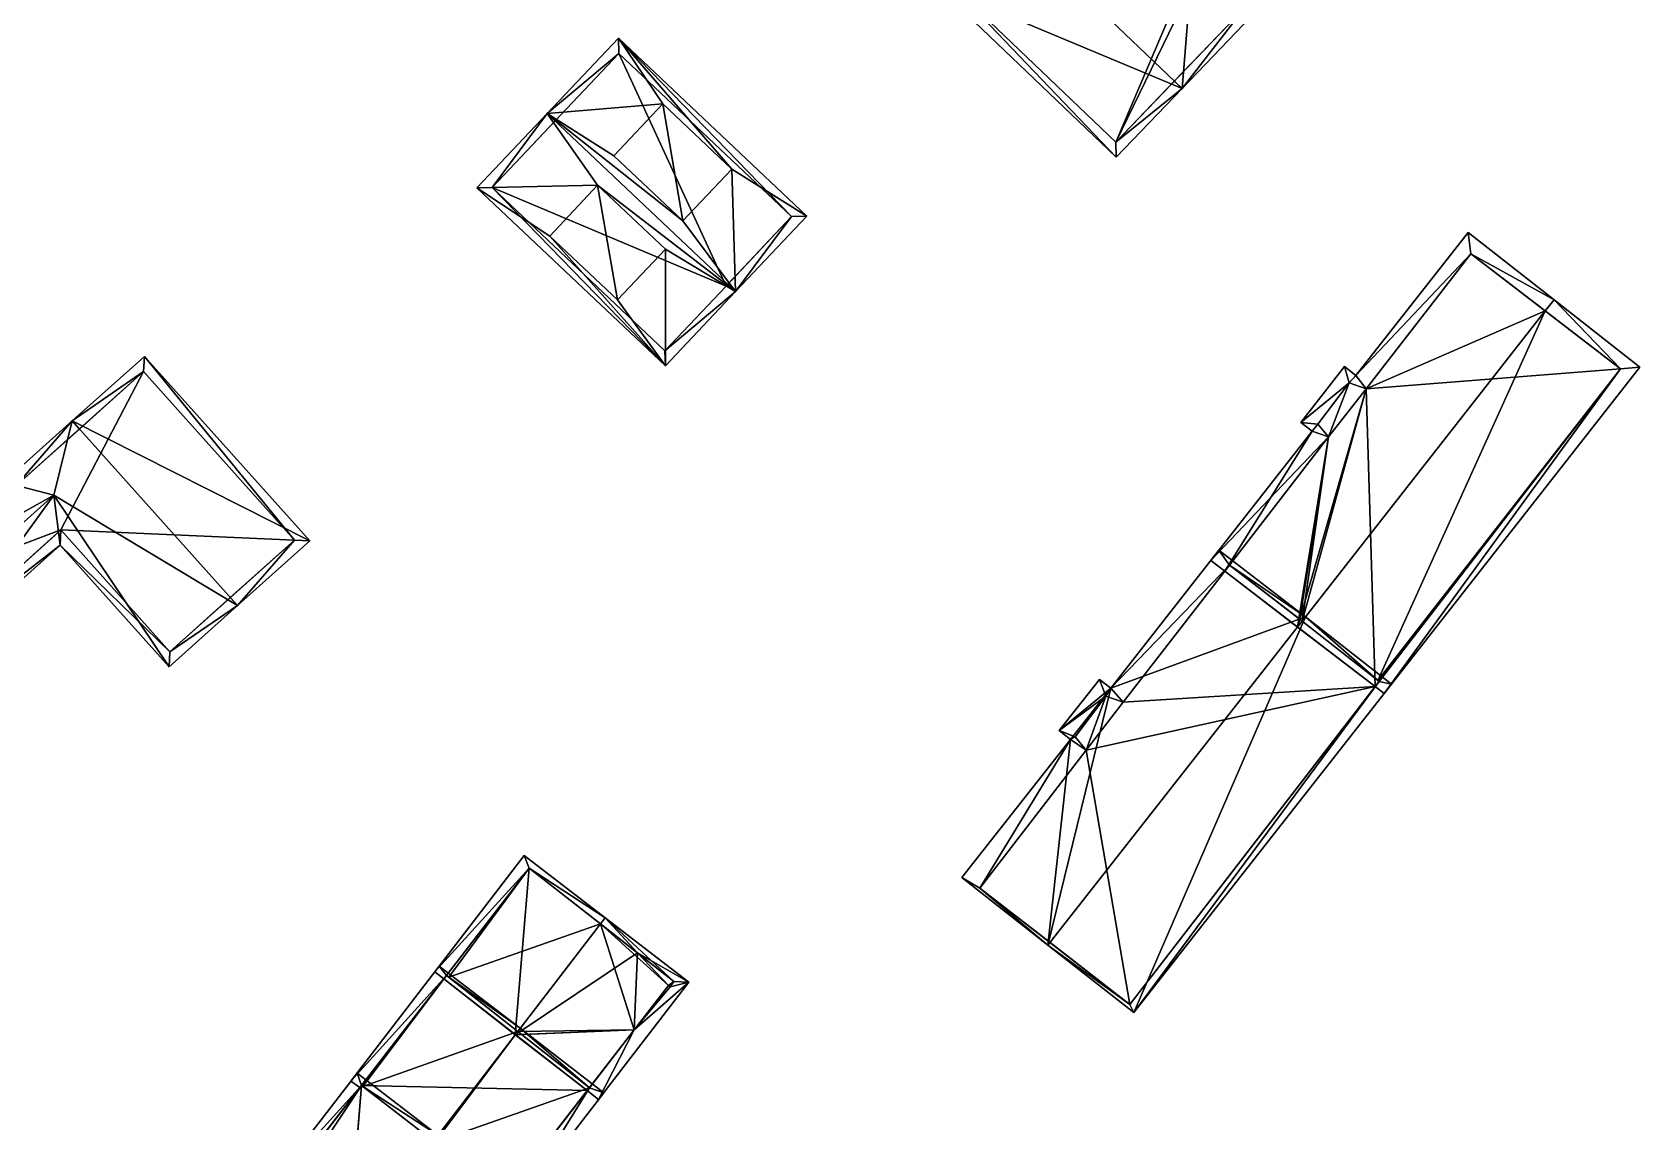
# Model space of a CAD drawing. Extents: x 2679264 to 2679716, y 1246766 to 1247183.
# Drawn here: x 2679341.3 to 2679416.3, y 1246977.7 to 1247028.5 of the extents above; entities that cross this region are included whole.
import ezdxf

# ---------------------------------------------------------------- set-up
doc = ezdxf.new("R2010")
doc.units = 0

msp = doc.modelspace()

# ---------------------------------------------------------------- linework, layer by layer
for points in [[(2679383.52, 1247030.67, 450.621), (2679386.59, 1247033.87, 454.216), (2679394.94, 1247025.88, 454.216)], [(2679386.59, 1247033.87, 454.216), (2679395.4, 1247031.47, 450.621), (2679394.94, 1247025.88, 454.216)], [(2679394.94, 1247025.88, 454.216), (2679395.4, 1247031.47, 450.621), (2679398.53, 1247029.64, 449.927)], [(2679383.52, 1247030.67, 450.621), (2679391.87, 1247022.68, 450.621), (2679384.23, 1247030.68, 451.026)], [(2679391.87, 1247022.68, 450.621), (2679383.52, 1247030.67, 450.621), (2679394.94, 1247025.88, 454.216)], [(2679395.11, 1247031.06, 443.272), (2679384.23, 1247030.68, 443.272), (2679391.85, 1247023.38, 443.272)], [(2679384.23, 1247030.68, 451.026), (2679391.87, 1247022.68, 450.621), (2679391.85, 1247023.38, 451.026)], [(2679384.23, 1247030.68, 451.026), (2679391.85, 1247023.38, 451.026), (2679391.85, 1247023.38, 443.272)], [(2679384.23, 1247030.68, 443.272), (2679384.23, 1247030.68, 451.026), (2679391.85, 1247023.38, 443.272)], [(2679395.11, 1247031.06, 443.272), (2679391.85, 1247023.38, 443.272), (2679395.42, 1247030.76, 443.272)], [(2679391.85, 1247023.38, 443.272), (2679397.83, 1247029.62, 443.272), (2679395.42, 1247030.76, 443.272)], [(2679394.57, 1247026.23, 454.216), (2679397.83, 1247029.62, 450.339), (2679391.85, 1247023.38, 443.272)], [(2679391.85, 1247023.38, 443.272), (2679397.83, 1247029.62, 450.339), (2679397.83, 1247029.62, 443.272)], [(2679394.57, 1247026.23, 454.216), (2679394.94, 1247025.88, 454.216), (2679397.83, 1247029.62, 450.339)], [(2679394.94, 1247025.88, 454.216), (2679398.53, 1247029.64, 449.927), (2679397.83, 1247029.62, 450.339)], [(2679365.32, 1247024.72, 457.166), (2679368.64, 1247028.23, 453.276), (2679370.71, 1247025.17, 453.924)], [(2679368.64, 1247028.23, 453.276), (2679365.32, 1247024.72, 457.166), (2679368.66, 1247027.52, 453.679)], [(2679368.64, 1247028.23, 453.276), (2679377.43, 1247019.93, 453.276), (2679373.93, 1247022.13, 453.924)], [(2679368.64, 1247028.23, 453.276), (2679373.93, 1247022.13, 453.924), (2679370.71, 1247025.17, 453.924)], [(2679377.43, 1247019.93, 453.276), (2679368.64, 1247028.23, 453.276), (2679376.72, 1247019.91, 453.679)], [(2679376.72, 1247019.91, 453.679), (2679368.64, 1247028.23, 453.276), (2679368.66, 1247027.52, 453.679)], [(2679368.66, 1247027.52, 453.679), (2679365.69, 1247024.38, 457.166), (2679362.75, 1247021.27, 446.06)], [(2679368.66, 1247027.52, 446.06), (2679368.66, 1247027.52, 453.679), (2679362.75, 1247021.27, 446.06)], [(2679373.67, 1247016.67, 446.06), (2679368.66, 1247027.52, 446.06), (2679362.75, 1247021.27, 446.06)], [(2679368.66, 1247027.52, 453.679), (2679365.32, 1247024.72, 457.166), (2679365.69, 1247024.38, 457.166)], [(2679376.72, 1247019.91, 453.679), (2679368.66, 1247027.52, 453.679), (2679368.66, 1247027.52, 446.06)], [(2679376.72, 1247019.91, 446.06), (2679376.72, 1247019.91, 453.679), (2679368.66, 1247027.52, 446.06)], [(2679373.67, 1247016.67, 446.06), (2679376.72, 1247019.91, 446.06), (2679368.66, 1247027.52, 446.06)], [(2679391.85, 1247023.38, 451.026), (2679394.94, 1247025.88, 454.216), (2679394.57, 1247026.23, 454.216)], [(2679391.85, 1247023.38, 451.026), (2679394.57, 1247026.23, 454.216), (2679391.85, 1247023.38, 443.272)], [(2679391.87, 1247022.68, 450.621), (2679394.94, 1247025.88, 454.216), (2679391.85, 1247023.38, 451.026)], [(2679362.04, 1247021.25, 453.276), (2679365.32, 1247024.72, 457.166), (2679367.67, 1247021.37, 456.496)], [(2679365.32, 1247024.72, 457.166), (2679362.04, 1247021.25, 453.276), (2679362.75, 1247021.27, 453.683)], [(2679365.69, 1247024.38, 457.166), (2679365.32, 1247024.72, 457.166), (2679362.75, 1247021.27, 453.683)], [(2679368.43, 1247022.75, 456.606), (2679365.32, 1247024.72, 457.166), (2679370.71, 1247025.17, 453.924)], [(2679365.32, 1247024.72, 457.166), (2679374.11, 1247016.42, 457.166), (2679367.67, 1247021.37, 456.496)], [(2679374.11, 1247016.42, 457.166), (2679365.32, 1247024.72, 457.166), (2679371.64, 1247019.71, 456.606)], [(2679371.64, 1247019.71, 456.606), (2679365.32, 1247024.72, 457.166), (2679368.43, 1247022.75, 456.606)], [(2679371.64, 1247019.71, 456.606), (2679368.43, 1247022.75, 456.606), (2679370.71, 1247025.17, 456.606)], [(2679370.71, 1247025.17, 453.924), (2679370.71, 1247025.17, 456.606), (2679368.43, 1247022.75, 456.606)], [(2679373.93, 1247022.13, 456.606), (2679371.64, 1247019.71, 456.606), (2679370.71, 1247025.17, 456.606)], [(2679373.93, 1247022.13, 453.924), (2679373.93, 1247022.13, 456.606), (2679370.71, 1247025.17, 453.924)], [(2679370.71, 1247025.17, 456.606), (2679370.71, 1247025.17, 453.924), (2679373.93, 1247022.13, 456.606)], [(2679365.69, 1247024.38, 457.166), (2679362.75, 1247021.27, 453.683), (2679362.75, 1247021.27, 446.06)], [(2679374.11, 1247016.42, 457.166), (2679371.64, 1247019.71, 456.606), (2679373.93, 1247022.13, 453.924)], [(2679371.64, 1247019.71, 456.606), (2679373.93, 1247022.13, 456.606), (2679373.93, 1247022.13, 453.924)], [(2679377.43, 1247019.93, 453.276), (2679374.11, 1247016.42, 457.166), (2679373.93, 1247022.13, 453.924)], [(2679362.04, 1247021.25, 453.276), (2679367.67, 1247021.37, 456.496), (2679365.44, 1247019, 453.849)], [(2679362.04, 1247021.25, 453.276), (2679370.83, 1247012.94, 453.276), (2679362.75, 1247021.27, 453.683)], [(2679370.83, 1247012.94, 453.276), (2679362.04, 1247021.25, 453.276), (2679365.44, 1247019, 453.849)], [(2679362.75, 1247021.27, 453.683), (2679370.83, 1247012.94, 453.276), (2679370.81, 1247013.65, 453.683)], [(2679362.75, 1247021.27, 453.683), (2679370.81, 1247013.65, 453.683), (2679370.81, 1247013.65, 446.06)], [(2679362.75, 1247021.27, 446.06), (2679362.75, 1247021.27, 453.683), (2679370.81, 1247013.65, 446.06)], [(2679373.67, 1247016.67, 446.06), (2679362.75, 1247021.27, 446.06), (2679370.81, 1247013.65, 446.06)], [(2679365.44, 1247019, 456.496), (2679367.67, 1247021.37, 456.496), (2679368.6, 1247016.02, 456.496)], [(2679367.67, 1247021.37, 456.496), (2679365.44, 1247019, 456.496), (2679365.44, 1247019, 453.849)], [(2679367.67, 1247021.37, 456.496), (2679374.11, 1247016.42, 457.166), (2679370.83, 1247018.39, 456.496)], [(2679367.67, 1247021.37, 456.496), (2679370.83, 1247018.39, 456.496), (2679368.6, 1247016.02, 456.496)], [(2679373.67, 1247016.67, 457.064), (2679373.75, 1247016.76, 457.166), (2679376.72, 1247019.91, 453.679)], [(2679373.67, 1247016.67, 457.064), (2679376.72, 1247019.91, 453.679), (2679373.67, 1247016.67, 446.06)], [(2679373.67, 1247016.67, 446.06), (2679376.72, 1247019.91, 453.679), (2679376.72, 1247019.91, 446.06)], [(2679373.75, 1247016.76, 457.166), (2679374.11, 1247016.42, 457.166), (2679376.72, 1247019.91, 453.679)], [(2679374.11, 1247016.42, 457.166), (2679377.43, 1247019.93, 453.276), (2679376.72, 1247019.91, 453.679)], [(2679370.83, 1247012.94, 453.276), (2679365.44, 1247019, 453.849), (2679368.6, 1247016.02, 453.849)], [(2679365.44, 1247019, 453.849), (2679365.44, 1247019, 456.496), (2679368.6, 1247016.02, 453.849)], [(2679368.6, 1247016.02, 456.496), (2679368.6, 1247016.02, 453.849), (2679365.44, 1247019, 456.496)], [(2679403.05, 1247012.49, 455.749), (2679408.29, 1247019.17, 455.749), (2679408.42, 1247018.18, 456.181)], [(2679408.29, 1247019.17, 455.749), (2679403.05, 1247012.49, 455.749), (2679408.42, 1247018.18, 456.181)], [(2679408.29, 1247019.17, 455.749), (2679412.3, 1247016.03, 458.812), (2679408.42, 1247018.18, 456.181)], [(2679412.3, 1247016.03, 458.812), (2679408.29, 1247019.17, 455.749), (2679408.42, 1247018.18, 456.181)], [(2679370.83, 1247018.39, 456.496), (2679370.83, 1247012.94, 453.276), (2679368.6, 1247016.02, 453.849)], [(2679368.6, 1247016.02, 453.849), (2679368.6, 1247016.02, 456.496), (2679370.83, 1247018.39, 456.496)], [(2679374.11, 1247016.42, 457.166), (2679370.83, 1247012.94, 453.276), (2679370.83, 1247018.39, 456.496)], [(2679403.05, 1247012.49, 455.749), (2679408.42, 1247018.18, 456.181), (2679403.53, 1247011.88, 456.205)], [(2679408.42, 1247018.18, 456.181), (2679403.05, 1247012.49, 455.749), (2679403.53, 1247011.88, 456.205)], [(2679408.42, 1247018.18, 456.181), (2679411.89, 1247015.51, 458.812), (2679403.53, 1247011.88, 456.205)], [(2679408.42, 1247018.18, 456.181), (2679403.53, 1247011.88, 456.205), (2679403.53, 1247011.88, 443.174)], [(2679408.42, 1247018.18, 443.174), (2679408.42, 1247018.18, 456.181), (2679403.53, 1247011.88, 443.174)], [(2679415.4, 1247012.81, 443.174), (2679408.42, 1247018.18, 443.174), (2679403.53, 1247011.88, 443.174)], [(2679412.3, 1247016.03, 458.812), (2679411.89, 1247015.51, 458.812), (2679408.42, 1247018.18, 456.181)], [(2679411.89, 1247015.51, 458.812), (2679412.3, 1247016.03, 458.812), (2679408.42, 1247018.18, 456.181)], [(2679415.4, 1247012.81, 456.15), (2679411.89, 1247015.51, 458.812), (2679408.42, 1247018.18, 443.174)], [(2679415.4, 1247012.81, 443.174), (2679415.4, 1247012.81, 456.15), (2679408.42, 1247018.18, 443.174)], [(2679411.89, 1247015.51, 458.812), (2679408.42, 1247018.18, 456.181), (2679408.42, 1247018.18, 443.174)], [(2679374.11, 1247016.42, 457.166), (2679373.67, 1247016.67, 457.064), (2679370.81, 1247013.65, 453.683)], [(2679370.81, 1247013.65, 453.683), (2679373.67, 1247016.67, 457.064), (2679373.67, 1247016.67, 446.06)], [(2679370.81, 1247013.65, 453.683), (2679373.67, 1247016.67, 446.06), (2679370.81, 1247013.65, 446.06)], [(2679370.83, 1247012.94, 453.276), (2679374.11, 1247016.42, 457.166), (2679370.81, 1247013.65, 453.683)], [(2679373.67, 1247016.67, 457.064), (2679374.11, 1247016.42, 457.166), (2679373.75, 1247016.76, 457.166)], [(2679415.4, 1247012.81, 456.15), (2679411.89, 1247015.51, 458.812), (2679412.3, 1247016.03, 458.812)], [(2679415.4, 1247012.81, 456.15), (2679412.3, 1247016.03, 458.812), (2679411.89, 1247015.51, 458.812)], [(2679415.4, 1247012.81, 456.15), (2679412.3, 1247016.03, 458.812), (2679416.3, 1247012.88, 455.749)], [(2679416.3, 1247012.88, 455.749), (2679412.3, 1247016.03, 458.812), (2679415.4, 1247012.81, 456.15)], [(2679400.55, 1247001.04, 458.812), (2679403.53, 1247011.88, 456.205), (2679411.89, 1247015.51, 458.812)], [(2679400.55, 1247001.04, 458.812), (2679411.89, 1247015.51, 458.812), (2679404.08, 1246998.27, 456.108)], [(2679415.4, 1247012.81, 456.15), (2679404.08, 1246998.27, 456.108), (2679411.89, 1247015.51, 458.812)], [(2679346.52, 1247013.39, 456.694), (2679354.24, 1247004.79, 456.694), (2679343.15, 1247010.38, 460.111)], [(2679346.52, 1247013.39, 456.694), (2679343.15, 1247010.38, 460.111), (2679346.48, 1247012.69, 457.072)], [(2679346.52, 1247013.39, 456.694), (2679346.48, 1247012.69, 457.072), (2679353.53, 1247004.82, 457.072)], [(2679354.24, 1247004.79, 456.694), (2679346.52, 1247013.39, 456.694), (2679353.53, 1247004.82, 457.072)], [(2679346.48, 1247012.69, 449.374), (2679340.54, 1247007.36, 456.958), (2679335.02, 1247002.42, 449.374)], [(2679346.48, 1247012.69, 449.374), (2679335.02, 1247002.42, 449.374), (2679342.63, 1247005.29, 449.374)], [(2679343.49, 1247010, 460.111), (2679340.54, 1247007.36, 456.958), (2679346.48, 1247012.69, 449.374)], [(2679346.48, 1247012.69, 449.374), (2679342.63, 1247005.29, 449.374), (2679353.53, 1247004.82, 449.374)], [(2679346.48, 1247012.69, 457.072), (2679343.15, 1247010.38, 460.111), (2679343.49, 1247010, 460.111)], [(2679346.48, 1247012.69, 457.072), (2679343.49, 1247010, 460.111), (2679346.48, 1247012.69, 449.374)], [(2679353.53, 1247004.82, 457.072), (2679346.48, 1247012.69, 457.072), (2679346.48, 1247012.69, 449.374)], [(2679353.53, 1247004.82, 457.072), (2679346.48, 1247012.69, 449.374), (2679353.53, 1247004.82, 449.374)], [(2679402.73, 1247012.15, 455.726), (2679400.48, 1247010.31, 455.347), (2679402.52, 1247012.91, 455.347)], [(2679402.52, 1247012.91, 455.347), (2679400.48, 1247010.31, 455.347), (2679402.73, 1247012.15, 455.726)], [(2679403.05, 1247012.49, 455.749), (2679402.73, 1247012.15, 455.726), (2679402.52, 1247012.91, 455.347)], [(2679403.05, 1247012.49, 455.749), (2679402.52, 1247012.91, 455.347), (2679402.73, 1247012.15, 455.726)], [(2679403.95, 1246997.98, 443.174), (2679415.4, 1247012.81, 443.174), (2679403.53, 1247011.88, 443.174)], [(2679404.37, 1246997.66, 455.749), (2679403.95, 1246997.98, 456.063), (2679415.4, 1247012.81, 456.15)], [(2679403.95, 1246997.98, 456.063), (2679404.37, 1246997.66, 455.749), (2679415.4, 1247012.81, 456.15)], [(2679404.08, 1246998.27, 456.108), (2679415.4, 1247012.81, 456.15), (2679404.14, 1246998.22, 456.064)], [(2679415.4, 1247012.81, 443.174), (2679404.14, 1246998.22, 456.064), (2679415.4, 1247012.81, 456.15)], [(2679415.4, 1247012.81, 443.174), (2679404.14, 1246998.22, 443.174), (2679404.14, 1246998.22, 456.064)], [(2679404.37, 1246997.66, 455.749), (2679415.4, 1247012.81, 456.15), (2679416.3, 1247012.88, 455.749)], [(2679404.37, 1246997.66, 455.749), (2679416.3, 1247012.88, 455.749), (2679415.4, 1247012.81, 456.15)], [(2679403.95, 1246997.98, 443.174), (2679403.53, 1247011.88, 443.174), (2679400.32, 1247000.76, 443.174)], [(2679403.53, 1247011.88, 443.174), (2679401.78, 1247009.63, 443.174), (2679400.32, 1247000.76, 443.174)], [(2679402.73, 1247012.15, 455.726), (2679401.27, 1247010.23, 455.746), (2679400.48, 1247010.31, 455.347)], [(2679402.73, 1247012.15, 455.726), (2679400.48, 1247010.31, 455.347), (2679401.27, 1247010.23, 455.746)], [(2679401.78, 1247009.63, 456.211), (2679403.53, 1247011.88, 456.205), (2679400.55, 1247001.04, 458.812)], [(2679401.27, 1247010.23, 455.746), (2679402.73, 1247012.15, 455.726), (2679401.78, 1247009.63, 456.211)], [(2679402.73, 1247012.15, 455.726), (2679401.27, 1247010.23, 455.746), (2679401.27, 1247010.23, 443.174)], [(2679402.73, 1247012.15, 443.174), (2679402.73, 1247012.15, 455.726), (2679401.27, 1247010.23, 443.174)], [(2679402.73, 1247012.15, 443.174), (2679401.27, 1247010.23, 443.174), (2679401.78, 1247009.63, 443.174)], [(2679403.53, 1247011.88, 456.205), (2679401.78, 1247009.63, 456.211), (2679402.73, 1247012.15, 455.726)], [(2679403.53, 1247011.88, 443.174), (2679402.73, 1247012.15, 443.174), (2679401.78, 1247009.63, 443.174)], [(2679403.05, 1247012.49, 455.749), (2679403.53, 1247011.88, 456.205), (2679402.73, 1247012.15, 455.726)], [(2679403.53, 1247011.88, 456.205), (2679403.05, 1247012.49, 455.749), (2679402.73, 1247012.15, 455.726)], [(2679403.53, 1247011.88, 456.205), (2679402.73, 1247012.15, 455.726), (2679403.53, 1247011.88, 443.174)], [(2679403.53, 1247011.88, 443.174), (2679402.73, 1247012.15, 455.726), (2679402.73, 1247012.15, 443.174)], [(2679339.96, 1247007.52, 456.694), (2679343.15, 1247010.38, 460.111), (2679342.3, 1247006.91, 457.755)], [(2679343.15, 1247010.38, 460.111), (2679339.96, 1247007.52, 456.694), (2679340.54, 1247007.36, 456.958)], [(2679343.49, 1247010, 460.111), (2679343.15, 1247010.38, 460.111), (2679340.54, 1247007.36, 456.958)], [(2679343.15, 1247010.38, 460.111), (2679350.87, 1247001.77, 460.111), (2679342.3, 1247006.91, 457.755)], [(2679354.24, 1247004.79, 456.694), (2679350.87, 1247001.77, 460.111), (2679343.15, 1247010.38, 460.111)], [(2679396.93, 1247003.37, 456.241), (2679396.28, 1247003.86, 455.749), (2679401.01, 1247009.9, 455.749)], [(2679401.01, 1247009.9, 455.749), (2679396.28, 1247003.86, 455.749), (2679401.78, 1247009.63, 456.211)], [(2679396.28, 1247003.86, 455.749), (2679396.93, 1247003.37, 456.241), (2679401.78, 1247009.63, 456.211)], [(2679401.78, 1247009.63, 456.211), (2679396.93, 1247003.37, 456.241), (2679401.01, 1247009.9, 455.749)], [(2679401.78, 1247009.63, 443.174), (2679396.93, 1247003.37, 443.174), (2679400.32, 1247000.76, 443.174)], [(2679397.15, 1247003.65, 456.24), (2679401.78, 1247009.63, 456.211), (2679400.39, 1247001.16, 458.694)], [(2679397.15, 1247003.65, 443.174), (2679401.78, 1247009.63, 456.211), (2679397.15, 1247003.65, 456.24)], [(2679397.15, 1247003.65, 443.174), (2679401.78, 1247009.63, 443.174), (2679401.78, 1247009.63, 456.211)], [(2679400.43, 1247001.13, 458.725), (2679400.39, 1247001.16, 458.694), (2679401.78, 1247009.63, 456.211)], [(2679401.78, 1247009.63, 456.211), (2679400.55, 1247001.04, 458.812), (2679400.43, 1247001.13, 458.725)], [(2679401.27, 1247010.23, 455.746), (2679401.01, 1247009.9, 455.749), (2679400.48, 1247010.31, 455.347)], [(2679400.48, 1247010.31, 455.347), (2679401.01, 1247009.9, 455.749), (2679401.27, 1247010.23, 455.746)], [(2679401.27, 1247010.23, 455.746), (2679401.78, 1247009.63, 456.211), (2679401.01, 1247009.9, 455.749)], [(2679401.27, 1247010.23, 455.746), (2679401.01, 1247009.9, 455.749), (2679401.78, 1247009.63, 456.211)], [(2679401.27, 1247010.23, 455.746), (2679401.78, 1247009.63, 456.211), (2679401.78, 1247009.63, 443.174)], [(2679401.27, 1247010.23, 443.174), (2679401.27, 1247010.23, 455.746), (2679401.78, 1247009.63, 443.174)], [(2679334.32, 1247002.45, 456.694), (2679339.96, 1247007.52, 456.694), (2679342.3, 1247006.91, 457.755)], [(2679335.66, 1247000.96, 457.755), (2679334.32, 1247002.45, 456.694), (2679342.3, 1247006.91, 457.755)], [(2679336.95, 1246999.52, 456.694), (2679335.66, 1247000.96, 457.755), (2679342.3, 1247006.91, 457.755)], [(2679342.59, 1247004.58, 456.694), (2679336.95, 1246999.52, 456.694), (2679342.3, 1247006.91, 457.755)], [(2679347.68, 1246998.91, 456.694), (2679342.59, 1247004.58, 456.694), (2679342.3, 1247006.91, 457.755)], [(2679350.87, 1247001.77, 460.111), (2679347.68, 1246998.91, 456.694), (2679342.3, 1247006.91, 457.755)], [(2679335.02, 1247002.42, 449.374), (2679336.99, 1247000.23, 449.374), (2679342.63, 1247005.29, 449.374)], [(2679336.99, 1247000.23, 449.374), (2679342.52, 1247005.18, 456.968), (2679342.63, 1247005.29, 449.374)], [(2679336.99, 1247000.23, 456.968), (2679342.59, 1247004.58, 456.694), (2679342.52, 1247005.18, 456.968)], [(2679336.99, 1247000.23, 456.968), (2679342.52, 1247005.18, 456.968), (2679336.99, 1247000.23, 449.374)], [(2679342.52, 1247005.18, 456.968), (2679342.59, 1247004.58, 456.694), (2679342.63, 1247005.29, 457.093)], [(2679342.52, 1247005.18, 456.968), (2679342.63, 1247005.29, 457.093), (2679342.63, 1247005.29, 449.374)], [(2679342.63, 1247005.29, 457.093), (2679342.59, 1247004.58, 456.694), (2679347.71, 1246999.61, 457.093)], [(2679342.63, 1247005.29, 457.093), (2679347.71, 1246999.61, 457.093), (2679342.63, 1247005.29, 449.374)], [(2679342.63, 1247005.29, 449.374), (2679347.71, 1246999.61, 457.093), (2679347.71, 1246999.61, 449.374)], [(2679342.63, 1247005.29, 449.374), (2679347.71, 1246999.61, 449.374), (2679353.53, 1247004.82, 449.374)], [(2679336.95, 1246999.52, 456.694), (2679342.59, 1247004.58, 456.694), (2679336.99, 1247000.23, 456.968)], [(2679342.59, 1247004.58, 456.694), (2679347.68, 1246998.91, 456.694), (2679347.71, 1246999.61, 457.093)], [(2679350.53, 1247002.14, 460.111), (2679353.53, 1247004.82, 457.072), (2679347.71, 1246999.61, 449.374)], [(2679347.71, 1246999.61, 449.374), (2679353.53, 1247004.82, 457.072), (2679353.53, 1247004.82, 449.374)], [(2679350.53, 1247002.14, 460.111), (2679350.87, 1247001.77, 460.111), (2679353.53, 1247004.82, 457.072)], [(2679350.87, 1247001.77, 460.111), (2679354.24, 1247004.79, 456.694), (2679353.53, 1247004.82, 457.072)], [(2679391.61, 1246997.91, 458.519), (2679396.66, 1247004.35, 458.519), (2679400.7, 1247001.24, 461.759)], [(2679396.66, 1247004.35, 458.519), (2679391.61, 1246997.91, 458.519), (2679397.15, 1247003.65, 459.038)], [(2679397.15, 1247003.65, 459.038), (2679391.61, 1246997.91, 458.519), (2679392.19, 1246997.25, 459.07)], [(2679396.93, 1247003.37, 456.241), (2679397.15, 1247003.65, 459.038), (2679392.19, 1246997.25, 459.07)], [(2679400.7, 1247001.24, 461.759), (2679396.66, 1247004.35, 458.519), (2679397.15, 1247003.65, 459.038)], [(2679396.93, 1247003.37, 456.241), (2679397.15, 1247003.65, 456.24), (2679397.15, 1247003.65, 459.038)], [(2679396.93, 1247003.37, 443.174), (2679397.15, 1247003.65, 456.24), (2679396.93, 1247003.37, 456.241)], [(2679396.93, 1247003.37, 443.174), (2679397.15, 1247003.65, 443.174), (2679397.15, 1247003.65, 456.24)], [(2679400.7, 1247001.24, 461.759), (2679397.15, 1247003.65, 459.038), (2679400.55, 1247001.04, 461.758)], [(2679400.55, 1247001.04, 461.758), (2679397.15, 1247003.65, 459.038), (2679400.43, 1247001.13, 458.725)], [(2679397.15, 1247003.65, 459.038), (2679397.15, 1247003.65, 456.24), (2679397.67, 1247003.26, 456.63)], [(2679400.43, 1247001.13, 458.725), (2679397.15, 1247003.65, 459.038), (2679397.67, 1247003.26, 456.63)], [(2679392.19, 1246997.25, 443.174), (2679396.93, 1247003.37, 456.241), (2679392.19, 1246997.25, 459.07)], [(2679392.19, 1246997.25, 443.174), (2679396.93, 1247003.37, 443.174), (2679396.93, 1247003.37, 456.241)], [(2679403.95, 1246997.98, 443.174), (2679396.93, 1247003.37, 443.174), (2679392.19, 1246997.25, 443.174)], [(2679347.71, 1246999.61, 457.093), (2679350.87, 1247001.77, 460.111), (2679350.53, 1247002.14, 460.111)], [(2679347.71, 1246999.61, 457.093), (2679350.53, 1247002.14, 460.111), (2679347.71, 1246999.61, 449.374)], [(2679347.68, 1246998.91, 456.694), (2679350.87, 1247001.77, 460.111), (2679347.71, 1246999.61, 457.093)], [(2679388.68, 1246985.92, 461.759), (2679391.61, 1246997.91, 458.519), (2679400.7, 1247001.24, 461.759)], [(2679392.69, 1246982.77, 458.519), (2679388.68, 1246985.92, 461.759), (2679400.7, 1247001.24, 461.759)], [(2679404.71, 1246998.1, 458.519), (2679392.69, 1246982.77, 458.519), (2679400.7, 1247001.24, 461.759)], [(2679400.55, 1247001.04, 458.812), (2679400.55, 1247001.04, 461.758), (2679400.43, 1247001.13, 458.725)], [(2679404.14, 1246998.22, 458.853), (2679400.7, 1247001.24, 461.759), (2679400.55, 1247001.04, 461.758)], [(2679404.14, 1246998.22, 458.853), (2679400.55, 1247001.04, 458.812), (2679403.6, 1246998.65, 456.48)], [(2679400.55, 1247001.04, 458.812), (2679404.14, 1246998.22, 458.853), (2679400.55, 1247001.04, 461.758)], [(2679404.71, 1246998.1, 458.519), (2679400.7, 1247001.24, 461.759), (2679404.14, 1246998.22, 458.853)], [(2679404.14, 1246998.22, 456.064), (2679404.14, 1246998.22, 458.853), (2679403.6, 1246998.65, 456.48)], [(2679389.74, 1246995.52, 458.519), (2679391.61, 1246997.91, 458.519), (2679388.68, 1246985.92, 461.759)], [(2679391.08, 1246998.32, 458.094), (2679391.61, 1246997.91, 458.519), (2679389.21, 1246995.93, 458.094)], [(2679391.08, 1246998.32, 458.094), (2679389.21, 1246995.93, 458.094), (2679391.39, 1246997.53, 458.56)], [(2679389.21, 1246995.93, 458.094), (2679391.61, 1246997.91, 458.519), (2679389.74, 1246995.52, 458.519)], [(2679403.95, 1246997.98, 443.174), (2679392.19, 1246997.25, 443.174), (2679390.47, 1246995.02, 443.174)], [(2679392.51, 1246983.15, 443.174), (2679403.95, 1246997.98, 443.174), (2679390.47, 1246995.02, 443.174)], [(2679391.61, 1246997.91, 458.519), (2679391.08, 1246998.32, 458.094), (2679391.39, 1246997.53, 458.56)], [(2679392.19, 1246997.25, 459.07), (2679391.61, 1246997.91, 458.519), (2679391.39, 1246997.53, 458.56)], [(2679392.51, 1246983.15, 458.759), (2679392.69, 1246982.77, 458.519), (2679404.14, 1246998.22, 458.853)], [(2679403.95, 1246997.98, 456.063), (2679392.51, 1246983.15, 458.759), (2679404.14, 1246998.22, 458.853)], [(2679403.95, 1246997.98, 456.063), (2679392.51, 1246983.15, 443.174), (2679392.51, 1246983.15, 458.759)], [(2679403.95, 1246997.98, 456.063), (2679403.95, 1246997.98, 443.174), (2679392.51, 1246983.15, 443.174)], [(2679392.69, 1246982.77, 458.519), (2679404.71, 1246998.1, 458.519), (2679404.14, 1246998.22, 458.853)], [(2679404.14, 1246998.22, 456.064), (2679403.95, 1246997.98, 456.063), (2679404.14, 1246998.22, 458.853)], [(2679404.14, 1246998.22, 443.174), (2679403.95, 1246997.98, 456.063), (2679404.14, 1246998.22, 456.064)], [(2679404.14, 1246998.22, 443.174), (2679403.95, 1246997.98, 443.174), (2679403.95, 1246997.98, 456.063)], [(2679391.39, 1246997.53, 458.56), (2679389.21, 1246995.93, 458.094), (2679389.95, 1246995.64, 458.579)], [(2679391.39, 1246997.53, 458.56), (2679389.95, 1246995.64, 458.579), (2679389.95, 1246995.64, 443.174)], [(2679391.39, 1246997.53, 443.174), (2679391.39, 1246997.53, 458.56), (2679389.95, 1246995.64, 443.174)], [(2679391.39, 1246997.53, 443.174), (2679389.95, 1246995.64, 443.174), (2679390.47, 1246995.02, 443.174)], [(2679392.19, 1246997.25, 443.174), (2679391.39, 1246997.53, 443.174), (2679390.47, 1246995.02, 443.174)], [(2679392.19, 1246997.25, 459.07), (2679391.39, 1246997.53, 458.56), (2679392.19, 1246997.25, 443.174)], [(2679392.19, 1246997.25, 443.174), (2679391.39, 1246997.53, 458.56), (2679391.39, 1246997.53, 443.174)], [(2679384.67, 1246989.07, 458.519), (2679389.74, 1246995.52, 458.519), (2679388.68, 1246985.92, 461.759)], [(2679389.74, 1246995.52, 458.519), (2679384.67, 1246989.07, 458.519), (2679385.51, 1246988.58, 459.128)], [(2679390.47, 1246995.02, 459.081), (2679389.74, 1246995.52, 458.519), (2679385.51, 1246988.58, 459.128)], [(2679389.21, 1246995.93, 458.094), (2679389.74, 1246995.52, 458.519), (2679389.95, 1246995.64, 458.579)], [(2679389.95, 1246995.64, 458.579), (2679389.74, 1246995.52, 458.519), (2679390.47, 1246995.02, 459.081)], [(2679389.95, 1246995.64, 458.579), (2679390.47, 1246995.02, 459.081), (2679390.47, 1246995.02, 443.174)], [(2679389.95, 1246995.64, 443.174), (2679389.95, 1246995.64, 458.579), (2679390.47, 1246995.02, 443.174)], [(2679390.47, 1246995.02, 459.081), (2679385.51, 1246988.58, 459.128), (2679385.51, 1246988.58, 443.174)], [(2679390.47, 1246995.02, 443.174), (2679390.47, 1246995.02, 459.081), (2679385.51, 1246988.58, 443.174)], [(2679392.51, 1246983.15, 443.174), (2679390.47, 1246995.02, 443.174), (2679385.51, 1246988.58, 443.174)], [(2679360.07, 1246984.67, 458.915), (2679364.25, 1246990.1, 458.915), (2679364.48, 1246989.51, 459.194)], [(2679364.25, 1246990.1, 458.915), (2679360.07, 1246984.67, 458.915), (2679364.48, 1246989.51, 459.194)], [(2679364.25, 1246990.1, 458.915), (2679368.02, 1246987.2, 461.363), (2679364.48, 1246989.51, 459.194)], [(2679368.02, 1246987.2, 461.363), (2679364.25, 1246990.1, 458.915), (2679364.48, 1246989.51, 459.194)], [(2679360.07, 1246984.67, 458.915), (2679364.48, 1246989.51, 459.194), (2679360.49, 1246984.34, 459.187)], [(2679360.07, 1246984.67, 458.915), (2679360.49, 1246984.34, 459.187), (2679364.48, 1246989.51, 459.194)], [(2679364.48, 1246989.51, 448.602), (2679360.49, 1246984.34, 448.602), (2679363.83, 1246981.74, 448.602)], [(2679360.62, 1246984.51, 459.187), (2679364.48, 1246989.51, 459.194), (2679360.73, 1246984.43, 459.257)], [(2679364.48, 1246989.51, 448.602), (2679364.48, 1246989.51, 459.194), (2679360.62, 1246984.51, 459.187)], [(2679360.62, 1246984.51, 448.602), (2679364.48, 1246989.51, 448.602), (2679360.62, 1246984.51, 459.187)], [(2679367.8, 1246986.91, 461.363), (2679360.73, 1246984.43, 459.257), (2679364.48, 1246989.51, 459.194)], [(2679369.53, 1246985.56, 448.602), (2679364.48, 1246989.51, 448.602), (2679363.83, 1246981.74, 448.602)], [(2679368.02, 1246987.2, 461.363), (2679367.8, 1246986.91, 461.363), (2679364.48, 1246989.51, 459.194)], [(2679367.8, 1246986.91, 461.363), (2679368.02, 1246987.2, 461.363), (2679364.48, 1246989.51, 459.194)], [(2679367.8, 1246986.91, 461.363), (2679364.48, 1246989.51, 459.194), (2679369.53, 1246985.56, 448.602)], [(2679369.53, 1246985.56, 448.602), (2679364.48, 1246989.51, 459.194), (2679364.48, 1246989.51, 448.602)], [(2679384.67, 1246989.07, 458.519), (2679388.68, 1246985.92, 461.759), (2679385.51, 1246988.58, 459.128)], [(2679385.51, 1246988.58, 459.128), (2679388.68, 1246985.92, 461.759), (2679388.78, 1246986.04, 461.759)], [(2679385.51, 1246988.58, 459.128), (2679388.78, 1246986.04, 461.759), (2679385.51, 1246988.58, 443.174)], [(2679388.78, 1246986.04, 461.759), (2679392.51, 1246983.15, 458.759), (2679385.51, 1246988.58, 443.174)], [(2679385.51, 1246988.58, 443.174), (2679392.51, 1246983.15, 458.759), (2679392.51, 1246983.15, 443.174)], [(2679371.23, 1246984.23, 459.202), (2679367.8, 1246986.91, 461.363), (2679368.02, 1246987.2, 461.363)], [(2679369.53, 1246985.56, 460.274), (2679368.02, 1246987.2, 461.363), (2679367.8, 1246986.91, 461.363)], [(2679371.23, 1246984.23, 459.202), (2679368.02, 1246987.2, 461.363), (2679371.93, 1246984.19, 458.915)], [(2679371.93, 1246984.19, 458.915), (2679368.02, 1246987.2, 461.363), (2679369.53, 1246985.56, 460.274)], [(2679367.8, 1246986.91, 461.363), (2679363.95, 1246981.89, 461.363), (2679360.73, 1246984.43, 459.257)], [(2679369.37, 1246981.96, 459.246), (2679363.95, 1246981.89, 461.363), (2679367.8, 1246986.91, 461.363)], [(2679369.37, 1246981.96, 459.246), (2679367.8, 1246986.91, 461.363), (2679370.97, 1246984.03, 459.244)], [(2679371.23, 1246984.23, 459.202), (2679370.97, 1246984.03, 459.244), (2679367.8, 1246986.91, 461.363)], [(2679369.53, 1246985.56, 460.274), (2679367.8, 1246986.91, 461.363), (2679369.53, 1246985.56, 448.602)], [(2679388.78, 1246986.04, 461.759), (2679388.68, 1246985.92, 461.759), (2679392.51, 1246983.15, 458.759)], [(2679388.68, 1246985.92, 461.759), (2679392.69, 1246982.77, 458.519), (2679392.51, 1246983.15, 458.759)], [(2679360.28, 1246984.94, 459.649), (2679360.62, 1246984.51, 459.931), (2679356.16, 1246979.58, 459.649)], [(2679360.28, 1246984.94, 459.649), (2679356.16, 1246979.58, 459.649), (2679360.62, 1246984.51, 459.931)], [(2679360.28, 1246984.94, 459.649), (2679364.05, 1246982.04, 462.179), (2679360.62, 1246984.51, 459.931)], [(2679364.05, 1246982.04, 462.179), (2679360.28, 1246984.94, 459.649), (2679360.62, 1246984.51, 459.931)], [(2679369.37, 1246981.96, 448.602), (2679369.53, 1246985.56, 448.602), (2679363.83, 1246981.74, 448.602)], [(2679369.37, 1246981.96, 448.602), (2679370.97, 1246984.03, 448.602), (2679369.53, 1246985.56, 448.602)], [(2679371.23, 1246984.23, 459.202), (2679371.93, 1246984.19, 458.915), (2679369.53, 1246985.56, 460.274)], [(2679371.23, 1246984.23, 459.202), (2679369.53, 1246985.56, 460.274), (2679369.53, 1246985.56, 448.602)], [(2679371.23, 1246984.23, 448.602), (2679371.23, 1246984.23, 459.202), (2679369.53, 1246985.56, 448.602)], [(2679370.97, 1246984.03, 448.602), (2679371.23, 1246984.23, 448.602), (2679369.53, 1246985.56, 448.602)], [(2679360.62, 1246984.51, 459.931), (2679356.57, 1246979.27, 459.924), (2679356.16, 1246979.58, 459.649)], [(2679356.16, 1246979.58, 459.649), (2679356.57, 1246979.27, 459.924), (2679360.62, 1246984.51, 459.931)], [(2679356.65, 1246979.37, 459.924), (2679360.62, 1246984.51, 459.931), (2679356.72, 1246979.32, 459.968)], [(2679360.49, 1246984.34, 459.187), (2679360.62, 1246984.51, 459.931), (2679356.65, 1246979.37, 459.924)], [(2679360.49, 1246984.34, 459.187), (2679356.65, 1246979.37, 448.602), (2679360.49, 1246984.34, 448.602)], [(2679360.49, 1246984.34, 459.187), (2679356.65, 1246979.37, 459.924), (2679356.65, 1246979.37, 448.602)], [(2679360.49, 1246984.34, 448.602), (2679356.65, 1246979.37, 448.602), (2679367.18, 1246979.13, 448.602)], [(2679363.94, 1246981.89, 462.179), (2679356.72, 1246979.32, 459.968), (2679360.62, 1246984.51, 459.931)], [(2679360.62, 1246984.51, 448.602), (2679360.62, 1246984.51, 459.187), (2679360.49, 1246984.34, 459.187)], [(2679360.49, 1246984.34, 448.602), (2679360.62, 1246984.51, 448.602), (2679360.49, 1246984.34, 459.187)], [(2679360.49, 1246984.34, 459.187), (2679360.62, 1246984.51, 459.188), (2679360.62, 1246984.51, 459.931)], [(2679364.05, 1246982.04, 462.179), (2679363.94, 1246981.89, 462.179), (2679360.62, 1246984.51, 459.931)], [(2679363.94, 1246981.89, 462.179), (2679364.05, 1246982.04, 462.179), (2679360.62, 1246984.51, 459.931)], [(2679360.62, 1246984.51, 459.931), (2679363.95, 1246981.89, 461.363), (2679363.94, 1246981.89, 462.179)], [(2679363.95, 1246981.89, 461.363), (2679360.62, 1246984.51, 459.931), (2679360.94, 1246984.26, 459.395)], [(2679360.62, 1246984.51, 459.188), (2679360.94, 1246984.26, 459.395), (2679360.62, 1246984.51, 459.931)], [(2679367.71, 1246978.71, 458.915), (2679369.37, 1246981.96, 459.246), (2679371.93, 1246984.19, 458.915)], [(2679367.71, 1246978.71, 458.915), (2679371.93, 1246984.19, 458.915), (2679369.37, 1246981.96, 459.246)], [(2679369.37, 1246981.96, 459.246), (2679371.06, 1246983.98, 459.194), (2679371.93, 1246984.19, 458.915)], [(2679369.37, 1246981.96, 459.246), (2679371.93, 1246984.19, 458.915), (2679371.06, 1246983.98, 459.194)], [(2679370.97, 1246984.03, 459.244), (2679371.23, 1246984.23, 459.202), (2679371.06, 1246983.98, 459.194)], [(2679370.97, 1246984.03, 448.602), (2679371.06, 1246983.98, 448.602), (2679371.23, 1246984.23, 448.602)], [(2679371.06, 1246983.98, 459.194), (2679371.23, 1246984.23, 459.202), (2679371.93, 1246984.19, 458.915)], [(2679371.06, 1246983.98, 459.194), (2679371.93, 1246984.19, 458.915), (2679371.23, 1246984.23, 459.202)], [(2679371.06, 1246983.98, 459.194), (2679371.23, 1246984.23, 459.202), (2679371.23, 1246984.23, 448.602)], [(2679371.06, 1246983.98, 448.602), (2679371.06, 1246983.98, 459.194), (2679371.23, 1246984.23, 448.602)], [(2679369.37, 1246981.96, 459.246), (2679370.97, 1246984.03, 459.244), (2679371.06, 1246983.98, 459.194)], [(2679370.97, 1246984.03, 459.244), (2679369.37, 1246981.96, 459.246), (2679371.06, 1246983.98, 459.194)], [(2679369.37, 1246981.96, 448.602), (2679369.37, 1246981.96, 459.246), (2679370.97, 1246984.03, 459.244)], [(2679370.97, 1246984.03, 448.602), (2679369.37, 1246981.96, 448.602), (2679370.97, 1246984.03, 459.244)], [(2679370.97, 1246984.03, 459.244), (2679371.06, 1246983.98, 459.194), (2679370.97, 1246984.03, 448.602)], [(2679370.97, 1246984.03, 448.602), (2679371.06, 1246983.98, 459.194), (2679371.06, 1246983.98, 448.602)], [(2679363.94, 1246981.89, 462.179), (2679360.01, 1246976.78, 462.179), (2679356.72, 1246979.32, 459.968)], [(2679360.07, 1246976.73, 462.136), (2679360.01, 1246976.78, 462.179), (2679363.94, 1246981.89, 462.179)], [(2679363.94, 1246981.89, 462.179), (2679367.29, 1246979.26, 459.995), (2679360.07, 1246976.73, 462.136)], [(2679369.37, 1246981.96, 448.602), (2679363.83, 1246981.74, 448.602), (2679367.18, 1246979.13, 448.602)], [(2679367.29, 1246979.26, 459.995), (2679363.94, 1246981.89, 462.179), (2679364.05, 1246982.04, 462.179)], [(2679367.29, 1246979.26, 459.995), (2679364.05, 1246982.04, 462.179), (2679363.94, 1246981.89, 462.179)], [(2679364.18, 1246981.71, 461.213), (2679367.29, 1246979.26, 459.995), (2679363.94, 1246981.89, 462.179)], [(2679364.18, 1246981.71, 461.213), (2679363.94, 1246981.89, 462.179), (2679363.95, 1246981.89, 461.363)], [(2679363.95, 1246981.89, 461.363), (2679369.37, 1246981.96, 459.246), (2679364.12, 1246981.75, 461.251)], [(2679367.96, 1246979.03, 459.649), (2679367.29, 1246979.26, 459.995), (2679364.05, 1246982.04, 462.179)], [(2679367.96, 1246979.03, 459.649), (2679364.05, 1246982.04, 462.179), (2679367.29, 1246979.26, 459.995)], [(2679364.12, 1246981.75, 461.251), (2679369.37, 1246981.96, 459.246), (2679367.29, 1246979.26, 459.251)], [(2679367.71, 1246978.71, 458.915), (2679367.18, 1246979.13, 459.251), (2679369.37, 1246981.96, 459.246)], [(2679367.18, 1246979.13, 459.251), (2679367.71, 1246978.71, 458.915), (2679369.37, 1246981.96, 459.246)], [(2679367.29, 1246979.26, 448.602), (2679367.29, 1246979.26, 459.251), (2679369.37, 1246981.96, 459.246)], [(2679369.37, 1246981.96, 448.602), (2679367.29, 1246979.26, 448.602), (2679369.37, 1246981.96, 459.246)], [(2679367.29, 1246979.26, 459.995), (2679364.18, 1246981.71, 461.213), (2679367.29, 1246979.26, 459.251)], [(2679352.25, 1246974.5, 460.546), (2679356.45, 1246979.95, 460.546), (2679356.65, 1246979.37, 460.839)], [(2679356.45, 1246979.95, 460.546), (2679352.25, 1246974.5, 460.546), (2679356.65, 1246979.37, 460.839)], [(2679356.45, 1246979.95, 460.546), (2679360.22, 1246977.05, 463.24), (2679356.65, 1246979.37, 460.839)], [(2679360.22, 1246977.05, 463.24), (2679356.45, 1246979.95, 460.546), (2679356.65, 1246979.37, 460.839)], [(2679352.25, 1246974.5, 460.546), (2679356.65, 1246979.37, 460.839), (2679352.65, 1246974.19, 460.831)], [(2679352.25, 1246974.5, 460.546), (2679352.65, 1246974.19, 460.831), (2679356.65, 1246979.37, 460.839)], [(2679356.65, 1246979.37, 448.602), (2679352.65, 1246974.19, 448.602), (2679356.02, 1246971.59, 448.602)], [(2679352.74, 1246974.31, 460.831), (2679356.65, 1246979.37, 460.839), (2679353.11, 1246974.02, 461.097)], [(2679356.57, 1246979.27, 459.924), (2679356.65, 1246979.37, 460.839), (2679352.74, 1246974.31, 460.831)], [(2679356.57, 1246979.27, 459.924), (2679352.74, 1246974.31, 460.831), (2679352.74, 1246974.31, 448.602)], [(2679356.57, 1246979.27, 448.602), (2679356.57, 1246979.27, 459.924), (2679352.74, 1246974.31, 448.602)], [(2679356.65, 1246979.37, 460.839), (2679356.04, 1246971.78, 463.184), (2679353.11, 1246974.02, 461.097)], [(2679363.36, 1246974.19, 448.602), (2679356.65, 1246979.37, 448.602), (2679356.02, 1246971.59, 448.602)], [(2679356.04, 1246971.78, 463.184), (2679356.65, 1246979.37, 460.839), (2679360.01, 1246976.78, 463.24)], [(2679356.57, 1246979.27, 459.924), (2679356.65, 1246979.37, 459.924), (2679356.65, 1246979.37, 460.839)], [(2679356.57, 1246979.27, 459.924), (2679356.65, 1246979.37, 448.602), (2679356.65, 1246979.37, 459.924)], [(2679356.57, 1246979.27, 459.924), (2679356.57, 1246979.27, 448.602), (2679356.65, 1246979.37, 448.602)], [(2679360.22, 1246977.05, 463.24), (2679360.01, 1246976.78, 463.24), (2679356.65, 1246979.37, 460.839)], [(2679360.01, 1246976.78, 463.24), (2679360.22, 1246977.05, 463.24), (2679356.65, 1246979.37, 460.839)], [(2679356.65, 1246979.37, 460.839), (2679360.01, 1246976.78, 462.179), (2679360.01, 1246976.78, 463.24)], [(2679360.01, 1246976.78, 462.179), (2679356.65, 1246979.37, 460.839), (2679357.02, 1246979.09, 460.17)], [(2679356.65, 1246979.37, 459.924), (2679357.02, 1246979.09, 460.17), (2679356.65, 1246979.37, 460.839)], [(2679356.65, 1246979.37, 448.602), (2679363.36, 1246974.19, 448.602), (2679367.18, 1246979.13, 448.602)], [(2679360.07, 1246976.73, 462.136), (2679367.29, 1246979.26, 459.995), (2679363.36, 1246974.19, 460.004)], [(2679363.83, 1246973.66, 459.649), (2679363.28, 1246974.09, 460.004), (2679367.29, 1246979.26, 459.995)], [(2679363.28, 1246974.09, 460.004), (2679363.83, 1246973.66, 459.649), (2679367.29, 1246979.26, 459.995)], [(2679367.18, 1246979.13, 459.251), (2679363.36, 1246974.19, 460.004), (2679367.29, 1246979.26, 459.995)], [(2679367.18, 1246979.13, 459.251), (2679363.36, 1246974.19, 448.602), (2679363.36, 1246974.19, 460.004)], [(2679367.18, 1246979.13, 459.251), (2679367.18, 1246979.13, 448.602), (2679363.36, 1246974.19, 448.602)], [(2679367.96, 1246979.03, 459.649), (2679363.83, 1246973.66, 459.649), (2679367.29, 1246979.26, 459.995)], [(2679363.83, 1246973.66, 459.649), (2679367.96, 1246979.03, 459.649), (2679367.29, 1246979.26, 459.995)], [(2679367.29, 1246979.26, 459.251), (2679367.18, 1246979.13, 448.602), (2679367.18, 1246979.13, 459.251)], [(2679367.29, 1246979.26, 459.251), (2679367.29, 1246979.26, 448.602), (2679367.18, 1246979.13, 448.602)], [(2679367.18, 1246979.13, 459.251), (2679367.29, 1246979.26, 459.995), (2679367.29, 1246979.26, 459.251)]]:
    msp.add_3dface(points)

doc.saveas('drawing.dxf')
